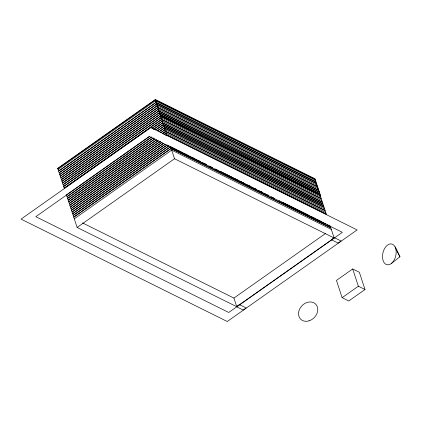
<?xml version="1.0" encoding="UTF-8"?>
<svg xmlns="http://www.w3.org/2000/svg" width="421" height="421" viewBox="0 0 421 421"><rect width="100%" height="100%" fill="white"/><g stroke="black" fill="none" stroke-linecap="round" stroke-linejoin="round"><path stroke-width="0.63" d="M391.33 263.509L399.95 256.799L395.04 246.822M58.708 169.4L57.445 168.547L155.36 99.498L314.997 178.767L320.407 195.223L320.155 195.402L160.512 116.107M57.535 168.821L155.196 99.945L314.834 179.22L320.681 197.002M157.149 105.881L59.74 174.573L60.271 176.194L157.68 107.497L317.318 186.771M158.27 109.292L60.861 177.983L61.392 179.604L158.801 110.907L318.439 190.181M320.407 195.223L160.769 115.954L63.103 184.803L63.634 186.419L161.043 117.727L320.707 197.086L321.239 198.701L161.601 119.432L161.069 117.812L63.66 186.508L64.197 188.124L161.601 119.432M64.224 188.213L161.632 119.517L321.27 198.791L321.802 200.407M151.997 128.31L162.164 121.137L321.828 200.496L322.36 202.112L162.722 122.843L162.19 121.222L152.023 128.394M153.623 129.258L162.722 122.843M153.654 129.347L162.753 122.927L322.391 202.201L322.923 203.817L163.285 124.548L162.753 122.927M155.791 129.831L163.285 124.548M155.817 129.915L163.311 124.632L322.949 203.906L323.481 205.522L163.843 126.253L163.311 124.632M66.439 194.944L149.392 136.441M157.422 130.778L163.843 126.253M157.449 130.868L163.874 126.337L323.512 205.611L324.044 207.227L164.406 127.958L163.874 126.337M151.56 137.014L66.997 196.649L66.465 195.034M159.054 131.731L164.406 127.958M151.586 137.099L67.028 196.739L67.56 198.354L153.191 137.967M159.08 131.815L164.432 128.042L324.07 207.316L324.602 208.932M160.685 132.678L164.964 129.663L324.633 209.021L325.165 210.637L165.527 131.368L164.995 129.747L160.711 132.768M153.218 138.051L67.586 198.444L68.118 200.059L154.823 138.914M162.317 133.631L165.527 131.368M154.849 138.998L68.149 200.143L68.681 201.764L156.454 139.867M162.343 133.715L165.553 131.452L325.191 210.726L325.722 212.342M163.948 134.578L166.085 133.073L325.754 212.426L326.286 214.047L166.648 134.778L166.116 133.157L163.974 134.667M156.48 139.951L68.707 201.848L69.239 203.469L158.085 140.814M165.579 135.53L166.648 134.778M158.112 140.898L69.27 203.554L69.802 205.174L160.248 141.388M160.28 141.472L69.828 205.259L70.36 206.879L161.88 142.335M161.911 142.424L70.391 206.964L70.923 208.584L163.511 143.287M163.543 143.372L70.949 208.669L71.481 210.29L165.143 144.235M165.169 144.324L71.512 210.374L72.044 211.995L166.774 145.187M167.337 144.898L72.07 212.079L72.601 213.7L168.942 145.761M168.968 145.845L72.633 213.784L73.165 215.405L170.568 146.708L177.052 149.929M187.092 154.986L170.6 146.797L73.191 215.489L73.722 217.11L171.131 148.413L330.769 227.687L330.238 226.066L327.291 224.603M171.158 148.502L73.754 217.194L77.122 227.445L236.76 306.714L334.169 238.023L330.795 227.772L171.158 148.502L174.531 158.749L334.169 238.023M74.285 218.815L171.694 150.118L331.327 229.392M77.122 227.445L174.531 158.749M82.532 222.909L233.923 298.084L325.444 233.544M352.693 268.956L336.458 280.402L342.131 297.668L348.783 300.968L365.018 289.522L359.345 272.255L352.693 268.956L358.366 286.217L365.018 289.522M342.131 297.668L358.366 286.217M315.103 180.035L155.465 100.766L58.056 169.458L58.587 171.079L155.996 102.382L315.634 181.656M315.666 181.74L156.028 102.471L58.619 171.163L59.151 172.784L156.559 104.087L316.197 183.361M316.224 183.445L156.586 104.176L59.177 172.868L59.714 174.489L157.117 105.792L316.787 185.151M317.345 186.856L157.707 107.587L60.298 176.278L60.834 177.899L158.238 109.202L317.908 188.561M318.465 190.266L158.828 110.997L61.419 179.688L61.955 181.309L159.359 112.612L318.997 191.887M319.029 191.971L159.391 112.702L61.982 181.393L62.513 183.014L159.922 114.317L319.56 193.592M319.586 193.676L159.948 114.407L62.54 183.098L63.076 184.719L160.48 116.022L320.118 195.297M326.312 214.131L166.674 134.862L167.032 135.941M178.23 150.513L182.94 152.849M184.119 153.439L188.834 155.775M191.776 157.238L194.723 158.701M199.433 161.043L200.612 161.627M205.327 163.969L206.506 164.553M220.641 171.573L233.013 177.715M234.192 178.299L238.902 180.641M240.081 181.225L244.796 183.567M247.737 185.03L250.684 186.492M255.394 188.829L256.573 189.418M261.288 191.755L262.467 192.339M282.496 202.285L302.52 212.231M303.699 212.815L308.414 215.157M311.356 216.62L314.303 218.083M317.25 219.546L320.192 221.009M324.907 223.346L326.086 223.935M188.271 155.57L200.643 161.711M201.822 162.301L206.532 164.637M209.479 166.1L212.421 167.563M215.368 169.026L218.315 170.489M219.494 171.073L256.605 189.503M257.784 190.087L262.493 192.429M263.672 193.013L268.382 195.355M271.329 196.817L274.276 198.28M278.986 200.617L280.165 201.201M281.344 201.791L312.566 217.294M313.745 217.878L318.455 220.215M319.634 220.804L324.344 223.141M57.788 168.642L58.966 169.226M57.445 168.547L58.624 169.131M395.219 247.19L399.95 256.799M233.923 298.084L236.76 306.714M155.36 99.498L160.769 115.954M155.196 99.945L161.043 117.727M161.632 119.517L162.164 121.137M164.432 128.042L164.964 129.663M165.553 131.452L166.085 133.073M170.6 146.797L171.131 148.413M150.929 127.521L21.05 219.109L227.251 321.502L357.124 229.913L150.929 127.521M149.46 136.546L35.817 216.689L228.714 312.477L342.357 232.334L149.46 136.546M239.396 304.609L236.439 306.693L243.212 310.056L246.164 307.972L239.396 304.609M334.353 237.644L331.401 239.728L338.168 243.091L341.126 241.007L334.353 237.644M393.414 261.267A10.641 6.583 -77.1 0 0 392.083 244.085A10.641 6.583 -77.1 0 0 382.547 257.731A10.641 6.583 -77.1 0 0 393.414 261.267M309.088 320.828A10.641 8.552 -45.7 0 0 315.971 304.43A10.641 8.552 -45.7 0 0 299.373 309.619A10.641 8.552 -45.7 0 0 309.088 320.828"/></g></svg>
